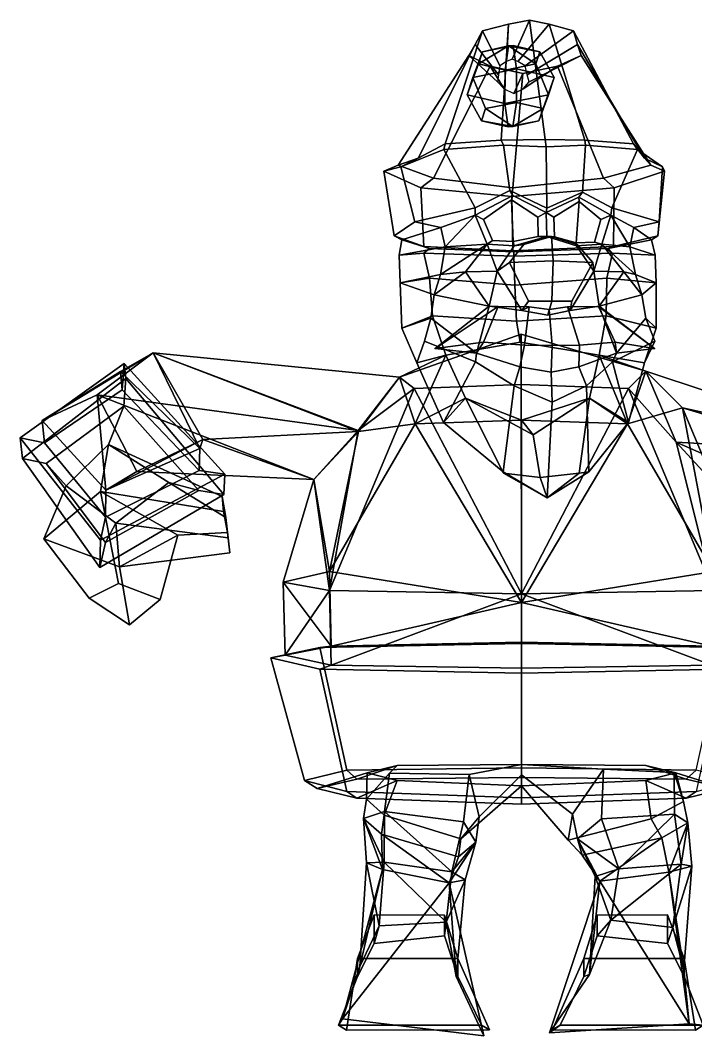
# Model space of a CAD drawing. Extents: x -237 to 241, y -156 to 321.
# Drawn here: x -237.1 to 80.2, y -155.6 to 321.4 of the extents above; entities that cross this region are included whole.
import ezdxf

# ---------------------------------------------------------------- set-up
doc = ezdxf.new("R2010")
doc.units = 0

msp = doc.modelspace()

# ---------------------------------------------------------------- linework, layer by layer
for p in [(-42.093155, 167.244293, 105.854919), (60.925323, 167.244293, 91.552505)]:
    msp.add_point(p)
for points in [[(9.547787, 265.331085, 102.588203), (2.123913, 321.357086, 49.318565), (-7.638165, 319.542236, 49.007118), (-11.073849, 264.99231, 97.952599)], [(-6.048629, 303.107513, -9.170306), (-8.652462, 301.93866, -8.324385), (-7.638165, 319.542236, 49.007118), (2.123913, 321.357086, 49.318565)], [(-6.048629, 303.107513, -9.170306), (2.123913, 321.357086, 49.318565), (11.431941, 319.542236, 46.35955), (-3.312833, 301.93866, -9.065702)], [(9.547787, 265.331085, 102.588203), (28.126686, 264.99231, 92.510246), (11.431941, 319.542236, 46.35955), (2.123913, 321.357086, 49.318565)], [(-50.195, 256.610504, 62.693398), (-37.466904, 263.335846, 88.629883), (-19.844191, 316.432434, 47.845737), (-23.298599, 310.027283, 42.442947)], [(-37.466904, 263.335846, 88.629883), (-11.073849, 264.99231, 97.952599), (-7.638165, 319.542236, 49.007118), (-19.844191, 316.432434, 47.845737)], [(-11.848166, 299.935852, -7.050652), (-12.358186, 295.81073, -5.270166), (-23.298599, 310.027283, 42.442947), (-19.844191, 316.432434, 47.845737)], [(-8.652462, 301.93866, -8.324385), (-11.848166, 299.935852, -7.050652), (-19.844191, 316.432434, 47.845737), (-7.638165, 319.542236, 49.007118)], [(-3.312833, 301.93866, -9.065702), (11.431941, 319.542236, 46.35955), (22.859949, 316.432434, 41.916977), (0.108993, 299.935852, -8.710702)], [(0.108993, 299.935852, -8.710702), (22.859949, 316.432434, 41.916977), (24.711897, 310.027283, 35.777489), (1.084753, 295.81073, -7.136492)], [(50.981892, 263.335846, 76.350227), (22.859949, 316.432434, 41.916977), (11.431941, 319.542236, 46.35955), (28.126686, 264.99231, 92.510246)], [(56.163082, 256.610504, 47.927334), (24.711897, 310.027283, 35.777489), (22.859949, 316.432434, 41.916977), (50.981892, 263.335846, 76.350227)], [(-59.56337, 253.272766, 40.808956), (-50.195, 256.610504, 62.693398), (-23.298599, 310.027283, 42.442947), (-26.373962, 304.860626, 38.124939)], [(-24.402178, 294.438873, -1.485827), (-19.977736, 306.62326, -10.609232), (-21.872597, 300.879761, -24.257704), (-27.081926, 286.316315, -20.787756)], [(-12.358186, 295.81073, -5.270166), (-12.850478, 292.483246, -3.82272), (-26.373962, 304.860626, 38.124939), (-23.298599, 310.027283, 42.442947)], [(-3.999253, 298.500122, 5.518499), (-5.550702, 309.495026, -5.656411), (-19.977736, 306.62326, -10.609232), (-24.402178, 294.438873, -1.485827)], [(-19.977736, 306.62326, -10.609232), (-7.763088, 309.291168, -21.591982), (-21.872597, 300.879761, -24.257704)], [(-7.763088, 309.291168, -21.591982), (-9.340433, 298.007996, -32.953411), (-21.872597, 300.879761, -24.257704)], [(-5.550702, 309.495026, -5.656411), (-7.763088, 309.291168, -21.591982), (-19.977736, 306.62326, -10.609232)], [(-7.763088, 309.291168, -21.591982), (5.08664, 300.879761, -28.00054), (-9.340433, 298.007996, -32.953411)], [(-5.550702, 309.495026, -5.656411), (6.981502, 306.62326, -14.352068), (-7.763088, 309.291168, -21.591982)], [(6.981502, 306.62326, -14.352068), (5.08664, 300.879761, -28.00054), (-7.763088, 309.291168, -21.591982)], [(-3.999253, 298.500122, 5.518499), (13.723933, 294.438873, -6.778994), (6.981502, 306.62326, -14.352068), (-5.550702, 309.495026, -5.656411)], [(1.084753, 295.81073, -7.136492), (24.711897, 310.027283, 35.777489), (26.494658, 304.860596, 30.785009), (1.952735, 292.483246, -5.877896)], [(13.723933, 294.438873, -6.778994), (11.044184, 286.316284, -26.080923), (5.08664, 300.879761, -28.00054), (6.981502, 306.62326, -14.352068)], [(59.215458, 253.272766, 24.318476), (26.494658, 304.860596, 30.785009), (24.711897, 310.027283, 35.777489), (56.163082, 256.610504, 47.927334)], [(-43.012608, 247.172607, 17.579494), (-59.56337, 253.272766, 40.808956), (-26.373962, 304.860626, 38.124939), (-16.3899, 299.810059, 32.100502)], [(-21.872597, 300.879761, -24.257704), (-9.340433, 298.007996, -32.953411), (-9.35874, 282.255035, -33.085278), (-27.081926, 286.316315, -20.787756)], [(-12.850478, 292.483246, -3.82272), (-9.694419, 289.23056, -2.912761), (-16.3899, 299.810059, 32.100502), (-26.373962, 304.860626, 38.124939)], [(5.08664, 300.879761, -28.00054), (11.044184, 286.316284, -26.080923), (-9.35874, 282.255035, -33.085278), (-9.340433, 298.007996, -32.953411)], [(1.952735, 292.483246, -5.877896), (26.494658, 304.860596, 30.785009), (15.247031, 299.810059, 27.708241), (-0.836078, 289.23056, -4.142592)], [(36.962566, 247.172607, 6.476262), (15.247031, 299.810059, 27.708241), (26.494658, 304.860596, 30.785009), (59.215458, 253.272766, 24.318476)], [(-5.632814, 242.588043, -6.755736), (-43.012608, 247.172607, 17.579494), (-16.3899, 299.810059, 32.100502), (-0.997059, 296.407562, 26.838659)], [(-3.999253, 298.500122, 5.518499), (-24.402178, 294.438873, -1.485827), (-18.44459, 279.875427, 0.433843), (-4.017556, 282.747162, 5.386663)], [(-9.694419, 289.23056, -2.912761), (-5.141546, 287.039246, -2.636659), (-0.997059, 296.407562, 26.838659), (-16.3899, 299.810059, 32.100502)], [(-5.632814, 242.588043, -6.755736), (-0.997059, 296.407562, 26.838659), (15.247031, 299.810059, 27.708241), (36.962566, 247.172607, 6.476262)], [(-0.836078, 289.23056, -4.142592), (15.247031, 299.810059, 27.708241), (-0.997059, 296.407562, 26.838659), (-5.141546, 287.039246, -2.636659)], [(-3.999253, 298.500122, 5.518499), (-4.017556, 282.747162, 5.386663), (8.514646, 279.875427, -3.308993), (13.723933, 294.438873, -6.778994)], [(-24.402178, 294.438873, -1.485827), (-27.081926, 286.316315, -20.787756), (-20.339453, 274.131927, -13.21463), (-18.44459, 279.875427, 0.433843)], [(13.723933, 294.438873, -6.778994), (8.514646, 279.875427, -3.308993), (6.619784, 274.131927, -16.957466), (11.044184, 286.316284, -26.080923)], [(-20.339453, 274.131927, -13.21463), (-27.081926, 286.316315, -20.787756), (-9.35874, 282.255035, -33.085278), (-7.807287, 271.260162, -21.910337)], [(6.619784, 274.131927, -16.957466), (-7.807287, 271.260162, -21.910337), (-9.35874, 282.255035, -33.085278), (11.044184, 286.316284, -26.080923)], [(-4.017556, 282.747162, 5.386663), (-18.44459, 279.875427, 0.433843), (-5.594902, 271.46402, -5.974708)], [(-4.017556, 282.747162, 5.386663), (-5.594902, 271.46402, -5.974708), (8.514646, 279.875427, -3.308993)], [(-18.44459, 279.875427, 0.433843), (-20.339453, 274.131927, -13.21463), (-5.594902, 271.46402, -5.974708)], [(8.514646, 279.875427, -3.308993), (-5.594902, 271.46402, -5.974708), (6.619784, 274.131927, -16.957466)], [(-5.594902, 271.46402, -5.974708), (-20.339453, 274.131927, -13.21463), (-7.807287, 271.260162, -21.910337)], [(-5.594902, 271.46402, -5.974708), (-7.807287, 271.260162, -21.910337), (6.619784, 274.131927, -16.957466)], [(-38.062912, 260.661377, 93.371239), (-37.466904, 263.335846, 88.629883), (-50.195, 256.610504, 62.693398), (-58.220383, 252.555603, 65.235214)], [(-10.014009, 262.739807, 102.760139), (-11.073849, 264.99231, 97.952599), (-37.466904, 263.335846, 88.629883), (-38.062912, 260.661377, 93.371239)], [(-7.097941, 241.467163, 106.625465), (-10.014009, 262.739807, 102.760139), (-38.062912, 260.661377, 93.371239), (-23.423983, 233.210114, 97.679466)], [(10.042362, 261.997864, 106.150566), (9.547787, 265.331085, 102.588203), (-11.073849, 264.99231, 97.952599), (-10.014009, 262.739807, 102.760139)], [(10.364944, 233.142517, 108.474083), (10.042362, 261.997864, 106.150566), (-10.014009, 262.739807, 102.760139), (-7.097941, 241.467163, 106.625465)], [(10.042362, 261.997864, 106.150566), (28.416582, 262.739807, 97.42469), (28.126686, 264.99231, 92.510246), (9.547787, 265.331085, 102.588203)], [(10.364944, 233.142517, 108.474083), (27.073458, 240.662842, 101.953201), (28.416582, 262.739807, 97.42469), (10.042362, 261.997864, 106.150566)], [(27.073458, 240.662842, 101.953201), (40.799084, 233.210114, 88.763161), (52.846981, 260.661377, 80.749901), (28.416582, 262.739807, 97.42469)], [(28.416582, 262.739807, 97.42469), (52.846981, 260.661377, 80.749901), (50.981892, 263.335846, 76.350227), (28.126686, 264.99231, 92.510246)], [(52.846981, 260.661377, 80.749901), (64.57737, 252.555603, 48.186775), (56.163082, 256.610504, 47.927334), (50.981892, 263.335846, 76.350227)], [(-23.423983, 233.210114, 97.679466), (-38.062912, 260.661377, 93.371239), (-58.220383, 252.555603, 65.235214), (-51.685947, 226.619385, 82.871849)], [(40.799084, 233.210114, 88.763161), (63.094582, 226.619354, 66.93647), (64.57737, 252.555603, 48.186775), (52.846981, 260.661377, 80.749901)], [(-58.220383, 252.555603, 65.235214), (-50.195, 256.610504, 62.693398), (-59.56337, 253.272766, 40.808956), (-66.250908, 250.518433, 40.302975)], [(-66.250908, 250.518433, 40.302975), (-59.56337, 253.272766, 40.808956), (-43.012608, 247.172607, 17.579494), (-48.960381, 242.717957, 14.943045)], [(65.512238, 250.518433, 22.009838), (41.967182, 242.717957, 2.319254), (36.962566, 247.172607, 6.476262), (59.215458, 253.272766, 24.318476)], [(64.57737, 252.555603, 48.186775), (65.512238, 250.518433, 22.009838), (59.215458, 253.272766, 24.318476), (56.163082, 256.610504, 47.927334)], [(-51.685947, 226.619385, 82.871849), (-58.220383, 252.555603, 65.235214), (-66.250908, 250.518433, 40.302975), (-61.344555, 220.142181, 46.559822)], [(-61.344555, 220.142181, 46.559822), (-66.250908, 250.518433, 40.302975), (-48.960381, 242.717957, 14.943045), (-47.550365, 215.108765, 18.588415)], [(62.495907, 220.142181, 29.366617), (41.603558, 215.108765, 6.210865), (41.967182, 242.717957, 2.319254), (65.512238, 250.518433, 22.009838)], [(63.094582, 226.619354, 66.93647), (62.495907, 220.142181, 29.366617), (65.512238, 250.518433, 22.009838), (64.57737, 252.555603, 48.186775)], [(-48.960381, 242.717957, 14.943045), (-43.012608, 247.172607, 17.579494), (-5.632814, 242.588043, -6.755736), (-6.212503, 238.585083, -10.931159)], [(41.967182, 242.717957, 2.319254), (-6.212503, 238.585083, -10.931159), (-5.632814, 242.588043, -6.755736), (36.962566, 247.172607, 6.476262)], [(-47.550365, 215.108765, 18.588415), (-48.960381, 242.717957, 14.943045), (-6.212503, 238.585083, -10.931159), (-5.677752, 213.080811, -7.079419)], [(-7.097941, 241.467163, 106.625465), (-23.423983, 233.210114, 97.679466), (-23.344128, 229.765137, 96.126083), (-5.722534, 239.12915, 105.124893)], [(-6.315513, 237.009918, 102.736076), (-5.722534, 239.12915, 105.124893), (-23.344128, 229.765137, 96.126083), (-19.382303, 227.808411, 95.423965)], [(10.364944, 233.142517, 108.474083), (-7.097941, 241.467163, 106.625465), (-5.722534, 239.12915, 105.124893), (9.980537, 231.006104, 105.705254)], [(-6.315513, 237.009918, 102.736076), (6.041186, 228.813965, 103.400986), (9.980537, 231.006104, 105.705254), (-5.722534, 239.12915, 105.124893)], [(41.603558, 215.108765, 6.210865), (-5.677752, 213.080811, -7.079419), (-6.212503, 238.585083, -10.931159), (41.967182, 242.717957, 2.319254)], [(10.364944, 233.142517, 108.474083), (9.980537, 231.006104, 105.705254), (25.341286, 238.32486, 100.884071), (27.073458, 240.662842, 101.953201)], [(27.073458, 240.662842, 101.953201), (25.341286, 238.32486, 100.884071), (40.299076, 229.765137, 87.290276), (40.799084, 233.210114, 88.763161)], [(-5.438971, 217.431396, 102.509613), (-6.315513, 237.009918, 102.736076), (-19.382303, 227.808411, 95.423965), (-15.150964, 217.913361, 98.653732)], [(6.041186, 228.813965, 103.400986), (-6.315513, 237.009918, 102.736076), (-5.438971, 217.431396, 102.509613), (6.267363, 219.806641, 105.030106)], [(25.477852, 236.299744, 98.181778), (25.341286, 238.32486, 100.884071), (9.980537, 231.006104, 105.705254), (13.615264, 228.948669, 102.520164)], [(13.615264, 228.948669, 102.520164), (13.873264, 219.572968, 104.37851), (24.099289, 216.765869, 97.829445), (25.477852, 236.299744, 98.181778)], [(24.099289, 216.765869, 97.829445), (32.697544, 217.203735, 90.224762), (35.71563, 227.706665, 85.246231), (25.477852, 236.299744, 98.181778)], [(25.477852, 236.299744, 98.181778), (35.71563, 227.706665, 85.246231), (40.299076, 229.765137, 87.290276), (25.341286, 238.32486, 100.884071)], [(-39.533962, 224.018768, 81.933769), (-23.344128, 229.765137, 96.126083), (-23.423983, 233.210114, 97.679466), (-51.685947, 226.619385, 82.871849)], [(-37.41375, 214.972626, 82.859627), (-23.344128, 229.765137, 96.126083), (-39.533962, 224.018768, 81.933769)], [(-17.801998, 216.168121, 100.192642), (-23.344128, 229.765137, 96.126083), (-37.41375, 214.972626, 82.859627)], [(-15.150964, 217.913361, 98.653732), (-19.382303, 227.808411, 95.423965), (-23.344128, 229.765137, 96.126083), (-17.801998, 216.168121, 100.192642)], [(6.267363, 219.806641, 105.030106), (10.260294, 219.842712, 107.720306), (9.980537, 231.006104, 105.705254), (6.041186, 228.813965, 103.400986)], [(13.873264, 219.572968, 104.37851), (13.615264, 228.948669, 102.520164), (9.980537, 231.006104, 105.705254), (10.260294, 219.842712, 107.720306)], [(32.697544, 217.203735, 90.224762), (36.074352, 216.168121, 92.712799), (40.299076, 229.765137, 87.290276), (35.71563, 227.706665, 85.246231)], [(36.074352, 216.168121, 92.712799), (49.358822, 214.972626, 70.812683), (40.299076, 229.765137, 87.290276)], [(51.146633, 224.018768, 69.344269), (63.094582, 226.619354, 66.93647), (40.799084, 233.210114, 88.763161), (40.299076, 229.765137, 87.290276)], [(49.358822, 214.972626, 70.812683), (51.146633, 224.018768, 69.344269), (40.299076, 229.765137, 87.290276)], [(-51.685947, 226.619385, 82.871849), (-61.344555, 220.142181, 46.559822), (-57.875813, 218.24585, 47.506977), (-39.533962, 224.018768, 81.933769)], [(63.094582, 226.619354, 66.93647), (51.146633, 224.018768, 69.344269), (59.416378, 218.24585, 31.222895), (62.495907, 220.142181, 29.366617)], [(-61.344555, 220.142181, 46.559822), (-47.550365, 215.108765, 18.588415), (-44.834312, 214.0914, 19.345585), (-57.875813, 218.24585, 47.506977)], [(-39.533962, 224.018768, 81.933769), (-57.875813, 218.24585, 47.506977), (-59.111572, 210.968628, 49.545963), (-37.41375, 214.972626, 82.859627)], [(13.213405, 208.323853, 127.112244), (12.504408, 219.730652, 122.005432), (-0.438597, 215.999725, 120.571625), (-7.179854, 207.57428, 123.473969)], [(-5.438971, 217.431396, 102.509613), (-5.079092, 215.446472, 104.862579), (10.260294, 219.842712, 107.720306), (6.267363, 219.806641, 105.030106)], [(12.504408, 219.730652, 122.005432), (10.260294, 219.842712, 107.720306), (-5.079092, 215.446472, 104.862579), (-0.438597, 215.999725, 120.571625)], [(12.504408, 219.730652, 122.005432), (24.567307, 215.999695, 117.099968), (24.241045, 215.446472, 100.791969), (10.260294, 219.842712, 107.720306)], [(24.099289, 216.765869, 97.829445), (13.873264, 219.572968, 104.37851), (10.260294, 219.842712, 107.720306), (24.241045, 215.446472, 100.791969)], [(13.213405, 208.323853, 127.112244), (31.844254, 207.57428, 118.056122), (24.567307, 215.999695, 117.099968), (12.504408, 219.730652, 122.005432)], [(62.495907, 220.142181, 29.366617), (59.416378, 218.24585, 31.222895), (39.196491, 214.0914, 7.679296), (41.603558, 215.108765, 6.210865)], [(51.146633, 224.018768, 69.344269), (49.358822, 214.972626, 70.812683), (61.160847, 210.968628, 32.848125), (59.416378, 218.24585, 31.222895)], [(-59.111572, 210.968628, 49.545963), (-57.875813, 218.24585, 47.506977), (-44.834312, 214.0914, 19.345585), (-47.406322, 212.007233, 17.63513)], [(-37.41375, 214.972626, 82.859627), (-59.111572, 210.968628, 49.545963), (-58.674713, 198.018158, 52.850994), (-39.694214, 201.911163, 84.190178)], [(-47.550365, 215.108765, 18.588415), (-5.677752, 213.080811, -7.079419), (-5.171891, 212.650024, -3.435757), (-44.834312, 214.0914, 19.345585)], [(-39.694214, 201.911163, 84.190178), (-17.801998, 216.168121, 100.192642), (-37.41375, 214.972626, 82.859627)], [(-27.931757, 203.144897, 105.9823), (-17.801998, 216.168121, 100.192642), (-39.694214, 201.911163, 84.190178)], [(-27.931757, 203.144897, 105.9823), (-13.025208, 203.565186, 106.950722), (-17.801998, 216.168121, 100.192642)], [(-5.438971, 217.431396, 102.509613), (-15.150964, 217.913361, 98.653732), (-17.801998, 216.168121, 100.192642), (-5.079092, 215.446472, 104.862579)], [(-13.025208, 203.565186, 106.950722), (-5.079092, 215.446472, 104.862579), (-17.801998, 216.168121, 100.192642)], [(-7.179854, 207.57428, 123.473969), (-0.438597, 215.999725, 120.571625), (-5.079092, 215.446472, 104.862579), (-13.025208, 203.565186, 106.950722)], [(41.603558, 215.108765, 6.210865), (39.196491, 214.0914, 7.679296), (-5.171891, 212.650024, -3.435757), (-5.677752, 213.080811, -7.079419)], [(24.099289, 216.765869, 97.829445), (24.241045, 215.446472, 100.791969), (36.074352, 216.168121, 92.712799), (32.697544, 217.203735, 90.224762)], [(32.455479, 203.565186, 100.636482), (36.074352, 216.168121, 92.712799), (24.241045, 215.446472, 100.791969)], [(31.844254, 207.57428, 118.056122), (32.455479, 203.565186, 100.636482), (24.241045, 215.446472, 100.791969), (24.567307, 215.999695, 117.099968)], [(46.534439, 203.144897, 95.643898), (36.074352, 216.168121, 92.712799), (32.455479, 203.565186, 100.636482)], [(46.534439, 203.144897, 95.643898), (51.915508, 201.911163, 71.47168), (36.074352, 216.168121, 92.712799)], [(51.915508, 201.911163, 71.47168), (49.358822, 214.972626, 70.812683), (36.074352, 216.168121, 92.712799)], [(61.160847, 210.968628, 32.848125), (41.205261, 212.007202, 5.332875), (39.196491, 214.0914, 7.679296), (59.416378, 218.24585, 31.222895)], [(49.358822, 214.972626, 70.812683), (51.915508, 201.911163, 71.47168), (61.640858, 198.018158, 36.147163), (61.160847, 210.968628, 32.848125)], [(-58.674713, 198.018158, 52.850994), (-59.111572, 210.968628, 49.545963), (-47.406322, 212.007233, 17.63513), (-44.749043, 200.224915, 16.81526)], [(-47.406322, 212.007233, 17.63513), (-44.834312, 214.0914, 19.345585), (-5.171891, 212.650024, -3.435757), (-5.164949, 210.604004, -3.38576)], [(-44.749043, 200.224915, 16.81526), (-47.406322, 212.007233, 17.63513), (-5.164949, 210.604004, -3.38576), (-4.796818, 196.910492, -0.734154)], [(41.205261, 212.007202, 5.332875), (-5.164949, 210.604004, -3.38576), (-5.171891, 212.650024, -3.435757), (39.196491, 214.0914, 7.679296)], [(38.42514, 200.224915, 5.267899), (-4.796818, 196.910492, -0.734154), (-5.164949, 210.604004, -3.38576), (41.205261, 212.007202, 5.332875)], [(61.640858, 198.018158, 36.147163), (38.42514, 200.224915, 5.267899), (41.205261, 212.007202, 5.332875), (61.160847, 210.968628, 32.848125)], [(1.70773, 189.469055, 118.956795), (-7.179854, 207.57428, 123.473969), (-13.025208, 203.565186, 106.950722), (-1.451109, 185.028564, 106.748184)], [(12.607717, 189.410767, 122.749557), (13.213405, 208.323853, 127.112244), (-7.179854, 207.57428, 123.473969), (1.70773, 189.469055, 118.956795)], [(12.607717, 189.410767, 122.749557), (22.06225, 189.469055, 116.130905), (31.844254, 207.57428, 118.056122), (13.213405, 208.323853, 127.112244)], [(22.06225, 189.469055, 116.130905), (21.263943, 185.028564, 103.594574), (32.455479, 203.565186, 100.636482), (31.844254, 207.57428, 118.056122)], [(-39.694214, 201.911163, 84.190178), (-58.674713, 198.018158, 52.850994), (-42.691963, 192.375793, 84.894127)], [(-42.691963, 192.375793, 84.894127), (-27.931757, 203.144897, 105.9823), (-39.694214, 201.911163, 84.190178)], [(-16.779657, 187.118286, 102.706512), (-27.931757, 203.144897, 105.9823), (-42.691963, 192.375793, 84.894127)], [(-16.779657, 187.118286, 102.706512), (-13.025208, 203.565186, 106.950722), (-27.931757, 203.144897, 105.9823)], [(-1.451109, 185.028564, 106.748184), (-13.025208, 203.565186, 106.950722), (-16.779657, 187.118286, 102.706512)], [(21.263943, 185.028564, 103.594574), (34.911739, 187.118286, 95.530014), (32.455479, 203.565186, 100.636482)], [(34.911739, 187.118286, 95.530014), (46.534439, 203.144897, 95.643898), (32.455479, 203.565186, 100.636482)], [(34.911739, 187.118286, 95.530014), (54.99165, 192.375793, 71.332375), (46.534439, 203.144897, 95.643898)], [(54.99165, 192.375793, 71.332375), (51.915508, 201.911163, 71.47168), (46.534439, 203.144897, 95.643898)], [(51.915508, 201.911163, 71.47168), (54.99165, 192.375793, 71.332375), (61.640858, 198.018158, 36.147163)], [(-57.794518, 176.667969, 56.017773), (-58.674713, 198.018158, 52.850994), (-44.749043, 200.224915, 16.81526), (-43.34705, 182.563904, 21.149052)], [(-44.125458, 181.504211, 86.24575), (-42.691963, 192.375793, 84.894127), (-58.674713, 198.018158, 52.850994), (-57.794518, 176.667969, 56.017773)], [(-43.34705, 182.563904, 21.149052), (-44.749043, 200.224915, 16.81526), (-4.796818, 196.910492, -0.734154), (-3.979367, 180.008728, 5.153844)], [(38.256763, 182.563904, 9.81971), (-3.979367, 180.008728, 5.153844), (-4.796818, 196.910492, -0.734154), (38.42514, 200.224915, 5.267899)], [(61.656635, 176.667969, 39.433952), (38.256763, 182.563904, 9.81971), (38.42514, 200.224915, 5.267899), (61.640858, 198.018158, 36.147163)], [(56.739132, 181.504211, 72.242363), (61.656635, 176.667969, 39.433952), (61.640858, 198.018158, 36.147163), (54.99165, 192.375793, 71.332375)], [(-44.125458, 181.504211, 86.24575), (-22.679146, 164.9375, 111.90239), (-16.779657, 187.118286, 102.706512), (-42.691963, 192.375793, 84.894127)], [(56.739132, 181.504211, 72.242363), (54.99165, 192.375793, 71.332375), (34.911739, 187.118286, 95.530014), (43.093212, 164.9375, 102.770988)], [(-12.500986, 186.937531, 116.318398), (-16.779657, 187.118286, 102.706512), (-42.093155, 167.244293, 105.854919)], [(-42.093155, 167.244293, 105.854919), (-16.779657, 187.118286, 102.706512), (-22.679146, 164.9375, 111.90239)], [(-19.372522, 170.16626, 121.197495), (-12.500986, 186.937531, 116.318398), (-42.093155, 167.244293, 105.854919)], [(2.075977, 186.686615, 114.435745), (-12.500986, 186.937531, 116.318398), (-19.372522, 170.16626, 121.197495), (-0.118095, 168.747681, 127.436012)], [(-12.500986, 186.937531, 116.318398), (2.075977, 186.686615, 114.435745), (-1.451109, 185.028564, 106.748184), (-16.779657, 187.118286, 102.706512)], [(12.607717, 189.410767, 122.749557), (1.70773, 189.469055, 118.956795), (-1.451109, 185.028564, 106.748184), (10.751057, 182.773987, 111.255211)], [(11.413863, 185.520416, 116.029327), (10.751057, 182.773987, 111.255211), (-1.451109, 185.028564, 106.748184), (2.075977, 186.686615, 114.435745)], [(-0.118095, 168.747681, 127.436012), (12.845595, 168.605286, 126.341911), (11.413863, 185.520416, 116.029327), (2.075977, 186.686615, 114.435745)], [(12.607717, 189.410767, 122.749557), (10.751057, 182.773987, 111.255211), (21.263943, 185.028564, 103.594574), (22.06225, 189.469055, 116.130905)], [(11.413863, 185.520416, 116.029327), (19.964472, 186.686615, 111.952225), (21.263943, 185.028564, 103.594574), (10.751057, 182.773987, 111.255211)], [(25.617043, 168.747681, 123.863113), (19.964472, 186.686615, 111.952225), (11.413863, 185.520416, 116.029327), (12.845595, 168.605286, 126.341911)], [(34.502991, 186.937531, 109.792671), (34.911739, 187.118286, 95.530014), (21.263943, 185.028564, 103.594574), (19.964472, 186.686615, 111.952225)], [(19.964472, 186.686615, 111.952225), (25.617043, 168.747681, 123.863113), (42.443787, 170.16626, 112.615326), (34.502991, 186.937531, 109.792671)], [(34.502991, 186.937531, 109.792671), (60.925323, 167.244293, 91.552505), (34.911739, 187.118286, 95.530014)], [(42.443787, 170.16626, 112.615326), (60.925323, 167.244293, 91.552505), (34.502991, 186.937531, 109.792671)], [(60.925323, 167.244293, 91.552505), (43.093212, 164.9375, 102.770988), (34.911739, 187.118286, 95.530014)], [(-50.761837, 160.483307, 60.652405), (-57.794518, 176.667969, 56.017773), (-43.34705, 182.563904, 21.149052), (-37.185013, 163.975006, 38.106487)], [(-50.761837, 160.483307, 60.652405), (-47.242554, 170.569489, 90.868828), (-44.125458, 181.504211, 86.24575), (-57.794518, 176.667969, 56.017773)], [(-44.125458, 181.504211, 86.24575), (-47.242554, 170.569489, 90.868828), (-23.197748, 160.933838, 103.198982), (-22.679146, 164.9375, 111.90239)], [(-37.185013, 163.975006, 38.106487), (-43.34705, 182.563904, 21.149052), (-3.979367, 180.008728, 5.153844), (-2.213764, 170.209534, 11.745687)], [(34.926086, 163.975006, 34.275589), (-2.213764, 170.209534, 11.745687), (-3.979367, 180.008728, 5.153844), (38.256763, 182.563904, 9.81971)], [(56.152473, 160.483307, 45.809116), (34.926086, 163.975006, 34.275589), (38.256763, 182.563904, 9.81971), (61.656635, 176.667969, 39.433952)], [(56.739132, 181.504211, 72.242363), (43.093212, 164.9375, 102.770988), (41.221249, 160.933838, 94.255463), (60.997746, 170.569458, 75.841454)], [(56.152473, 160.483307, 45.809116), (61.656635, 176.667969, 39.433952), (56.739132, 181.504211, 72.242363), (60.997746, 170.569458, 75.841454)], [(-1.726738, 173.849609, 8.94613), (-1.739571, 150.237671, -44.387188), (-52.007954, 148.344116, -33.851528), (-58.900787, 153.725952, 6.518807)], [(-1.726738, 173.849609, 8.94613), (-58.900787, 153.725952, 6.518807), (-37.185013, 163.975006, 38.106487), (-2.213764, 170.209534, 11.745687)], [(-2.213764, 170.209534, 11.745687), (34.926086, 163.975006, 34.275589), (56.829575, 156.60907, 5.005802), (-1.726738, 173.849609, 8.94613)], [(-1.726738, 173.849609, 8.94613), (56.829575, 156.60907, 5.005802), (48.627983, 148.344116, -33.851532), (-1.739571, 150.237671, -44.387188)], [(-23.197748, 160.933838, 103.198982), (-47.242554, 170.569489, 90.868828), (-50.761837, 160.483307, 60.652405), (-38.229164, 132.36145, 77.636375)], [(-22.679146, 164.9375, 111.90239), (-19.372522, 170.16626, 121.197495), (-42.093155, 167.244293, 105.854919)], [(-0.118095, 168.747681, 127.436012), (-19.372522, 170.16626, 121.197495), (-22.679146, 164.9375, 111.90239), (-2.354326, 158.611511, 118.612511)], [(12.845595, 168.605286, 126.341911), (-0.118095, 168.747681, 127.436012), (-2.354326, 158.611511, 118.612511), (12.290787, 156.138672, 122.345695)], [(12.845595, 168.605286, 126.341911), (12.290787, 156.138672, 122.345695), (25.365034, 158.611511, 114.764137), (25.617043, 168.747681, 123.863113)], [(25.617043, 168.747681, 123.863113), (25.365034, 158.611511, 114.764137), (43.093212, 164.9375, 102.770988), (42.443787, 170.16626, 112.615326)], [(41.221249, 160.933838, 94.255463), (48.720501, 132.36145, 65.56485), (56.152473, 160.483307, 45.809116), (60.997746, 170.569458, 75.841454)], [(43.093212, 164.9375, 102.770988), (60.925323, 167.244293, 91.552505), (42.443787, 170.16626, 112.615326)], [(-226.791733, 133.331299, 57.041714), (-189.961075, 156.376038, 63.382317), (-174.603256, 165.137268, 13.360086)], [(-226.791733, 133.331299, 57.041714), (-174.603256, 165.137268, 13.360086), (-200.888962, 145.491058, -15.391547)], [(-78.389702, 128.589447, -30.002556), (-200.888962, 145.491058, -15.391547), (-174.603256, 165.137268, 13.360086)], [(-152.748383, 120.15567, 52.130554), (-174.603256, 165.137268, 13.360086), (-189.961075, 156.376038, 63.382317)], [(-78.154907, 128.269714, 51.454624), (-58.900787, 153.725952, 6.518807), (-174.603256, 165.137268, 13.360086)], [(-78.154907, 128.269714, 51.454624), (-174.603256, 165.137268, 13.360086), (-151.37854, 124.407013, 38.11631)], [(-78.389702, 128.589447, -30.002556), (-174.603256, 165.137268, 13.360086), (-58.900787, 153.725952, 6.518807)], [(-152.748383, 120.15567, 52.130554), (-151.37854, 124.407013, 38.11631), (-174.603256, 165.137268, 13.360086)], [(-58.900787, 153.725952, 6.518807), (-51.488594, 131.74585, 67.070877), (-37.185013, 163.975006, 38.106487)], [(-51.488594, 131.74585, 67.070877), (-27.938805, 143.891296, 69.914276), (-37.185013, 163.975006, 38.106487)], [(-38.229164, 132.36145, 77.636375), (-50.761837, 160.483307, 60.652405), (-37.185013, 163.975006, 38.106487), (-27.938805, 143.891296, 69.914276)], [(-5.114922, 149.676208, 121.869812), (-2.354326, 158.611511, 118.612511), (-22.679146, 164.9375, 111.90239), (-23.197748, 160.933838, 103.198982)], [(28.90856, 149.676208, 117.14621), (41.221249, 160.933838, 94.255463), (43.093212, 164.9375, 102.770988), (25.365034, 158.611511, 114.764137)], [(48.720501, 132.36145, 65.56485), (30.4063, 143.891296, 65.550255), (34.926086, 163.975006, 34.275589), (56.152473, 160.483307, 45.809116)], [(48.142368, 131.74585, 67.070869), (34.926086, 163.975006, 34.275589), (30.4063, 143.891296, 65.550255)], [(56.829575, 156.60907, 5.005802), (34.926086, 163.975006, 34.275589), (48.142368, 131.74585, 67.070869)], [(-235.971115, 115.481201, 124.084656), (-187.412552, 153.069519, 133.755966), (-188.279114, 160.201355, 102.167221), (-237.065506, 125.176147, 92.433029)], [(-237.065506, 125.176147, 92.433029), (-188.279114, 160.201355, 102.167221), (-189.1315, 147.760651, 98.486923), (-225.772812, 122.83725, 91.586273)], [(-141.012283, 108.083984, 86.061996), (-153.005219, 109.888611, 86.759735), (-189.1315, 147.760651, 98.486923), (-188.279114, 160.201355, 102.167221)], [(-141.012283, 108.083984, 86.061996), (-188.279114, 160.201355, 102.167221), (-187.412552, 153.069519, 133.755966), (-141.462036, 98.663757, 117.81604)], [(-10.256348, 109.26062, 107.998878), (-5.114922, 149.676208, 121.869812), (-23.197748, 160.933838, 103.198982), (-38.229164, 132.36145, 77.636375)], [(12.870039, 141.9245, 126.517982), (12.290787, 156.138672, 122.345695), (-2.354326, 158.611511, 118.612511), (-5.114922, 149.676208, 121.869812)], [(12.870039, 141.9245, 126.517982), (28.90856, 149.676208, 117.14621), (25.365034, 158.611511, 114.764137), (12.290787, 156.138672, 122.345695)], [(30.076868, 109.26062, 102.399277), (48.720501, 132.36145, 65.56485), (41.221249, 160.933838, 94.255463), (28.90856, 149.676208, 117.14621)], [(-235.971115, 115.481201, 124.084656), (-224.838531, 113.214783, 123.261559), (-188.389069, 140.049805, 129.905548), (-187.412552, 153.069519, 133.755966)], [(-225.772812, 122.83725, 91.586273), (-189.1315, 147.760651, 98.486923), (-189.961075, 156.376038, 63.382317), (-226.791733, 133.331299, 57.041714)], [(-189.961075, 156.376038, 63.382317), (-189.1315, 147.760651, 98.486923), (-153.005219, 109.888611, 86.759735), (-152.748383, 120.15567, 52.130554)], [(-141.462036, 98.663757, 117.81604), (-187.412552, 153.069519, 133.755966), (-188.389069, 140.049805, 129.905548), (-153.240738, 100.474319, 118.512604)], [(-78.389702, 128.589447, -30.002556), (-58.900787, 153.725952, 6.518807), (-52.007954, 148.344116, -33.851528)], [(-78.154907, 128.269714, 51.454624), (-51.488594, 131.74585, 67.070877), (-58.900787, 153.725952, 6.518807)], [(73.99276, 139.354187, 53.621391), (56.829575, 156.60907, 5.005802), (48.142368, 131.74585, 67.070869)], [(71.03595, 123.11142, -25.446379), (48.627983, 148.344116, -33.851532), (56.829575, 156.60907, 5.005802)], [(73.99276, 139.354187, 53.621391), (175.346375, 117.162537, 1.411349), (56.829575, 156.60907, 5.005802)], [(71.03595, 123.11142, -25.446379), (56.829575, 156.60907, 5.005802), (175.346375, 117.162537, 1.411349)], [(-91.80262, 53.490387, -65.759834), (-52.007954, 148.344116, -33.851528), (-1.611225, 51.863922, -102.37056)], [(-91.80262, 53.490387, -65.759834), (-78.389702, 128.589447, -30.002556), (-52.007954, 148.344116, -33.851528)], [(-1.611225, 51.863922, -102.37056), (-52.007954, 148.344116, -33.851528), (-1.739571, 150.237671, -44.387188)], [(10.506098, 97.078033, 109.490814), (12.870039, 141.9245, 126.517982), (-5.114922, 149.676208, 121.869812), (-10.256348, 109.26062, 107.998878)], [(-1.611225, 51.863922, -102.37056), (-1.739571, 150.237671, -44.387188), (48.627983, 148.344116, -33.851532)], [(88.580177, 53.490372, -65.759842), (-1.611225, 51.863922, -102.37056), (48.627983, 148.344116, -33.851532)], [(10.506098, 97.078033, 109.490814), (30.076868, 109.26062, 102.399277), (28.90856, 149.676208, 117.14621), (12.870039, 141.9245, 126.517982)], [(88.580177, 53.490372, -65.759842), (48.627983, 148.344116, -33.851532), (71.03595, 123.11142, -25.446379)], [(-196.938858, 100.597717, 46.924198), (-226.791733, 133.331299, 57.041714), (-200.888962, 145.491058, -15.391547)], [(-99.140961, 105.61911, 6.306774), (-200.888962, 145.491058, -15.391547), (-78.389702, 128.589447, -30.002556)], [(-182.396576, 109.395996, 4.279462), (-200.888962, 145.491058, -15.391547), (-99.140961, 105.61911, 6.306774)], [(-196.938858, 100.597717, 46.924198), (-200.888962, 145.491058, -15.391547), (-182.396576, 109.395996, 4.279462)], [(-1.611234, 133.595093, 77.551231), (-27.938805, 143.891296, 69.914276), (-51.488594, 131.74585, 67.070877)], [(-10.256348, 109.26062, 107.998878), (-38.229164, 132.36145, 77.636375), (-27.938805, 143.891296, 69.914276), (-10.047658, 108.547791, 91.911568)], [(-10.047658, 108.547791, 91.911568), (-27.938805, 143.891296, 69.914276), (3.921955, 126.583557, 62.066071), (7.154325, 106.541229, 85.348427)], [(3.921955, 126.583557, 62.066071), (-27.938805, 143.891296, 69.914276), (-1.611234, 133.595093, 77.551231)], [(3.921955, 126.583557, 62.066071), (-1.611234, 133.595093, 77.551231), (30.4063, 143.891296, 65.550255)], [(-1.611234, 133.595093, 77.551231), (48.142368, 131.74585, 67.070869), (30.4063, 143.891296, 65.550255)], [(25.493628, 108.547791, 86.977249), (7.154325, 106.541229, 85.348427), (3.921955, 126.583557, 62.066071), (30.4063, 143.891296, 65.550255)], [(30.076868, 109.26062, 102.399277), (25.493628, 108.547791, 86.977249), (30.4063, 143.891296, 65.550255), (48.720501, 132.36145, 65.56485)], [(-215.512863, 102.627502, 112.903786), (-195.678528, 122.085632, 121.233749), (-188.389069, 140.049805, 129.905548), (-224.838531, 113.214783, 123.261559)], [(-167.277573, 104.208038, 112.381165), (-153.240738, 100.474319, 118.512604), (-188.389069, 140.049805, 129.905548), (-195.678528, 122.085632, 121.233749)], [(88.58017, 62.407562, 98.642761), (73.99276, 139.354187, 53.621391), (48.142368, 131.74585, 67.070869)], [(88.58017, 62.407562, 98.642761), (88.911659, 103.777725, 16.5287), (73.99276, 139.354187, 53.621391)], [(88.911659, 103.777725, 16.5287), (143.336594, 118.447174, 43.689129), (73.99276, 139.354187, 53.621391)], [(73.99276, 139.354187, 53.621391), (143.336594, 118.447174, 43.689129), (175.346375, 117.162537, 1.411349)], [(-1.611235, 47.86235, 130.536163), (-1.611234, 133.595093, 77.551231), (-51.488594, 131.74585, 67.070877)], [(-1.611235, 47.86235, 130.536163), (48.142368, 131.74585, 67.070869), (-1.611234, 133.595093, 77.551231)], [(-196.938858, 100.597717, 46.924198), (-196.974823, 87.954987, 80.84539), (-225.772812, 122.83725, 91.586273), (-226.791733, 133.331299, 57.041714)], [(-1.611235, 47.86235, 130.536163), (-51.488594, 131.74585, 67.070877), (-91.802628, 62.407562, 98.642776)], [(-91.802628, 62.407562, 98.642776), (-51.488594, 131.74585, 67.070877), (-78.154907, 128.269714, 51.454624)], [(-1.611235, 47.86235, 130.536163), (88.58017, 62.407562, 98.642761), (48.142368, 131.74585, 67.070869)], [(-199.449509, 77.119263, 77.663292), (-199.666229, 64.341461, 109.354546), (-235.971115, 115.481201, 124.084656), (-237.065506, 125.176147, 92.433029)], [(-199.449509, 77.119263, 77.663292), (-237.065506, 125.176147, 92.433029), (-225.772812, 122.83725, 91.586273), (-196.974823, 87.954987, 80.84539)], [(-196.938858, 100.597717, 46.924198), (-182.396576, 109.395996, 4.279462), (-151.37854, 124.407013, 38.11631)], [(-196.938858, 100.597717, 46.924198), (-151.37854, 124.407013, 38.11631), (-152.748383, 120.15567, 52.130554)], [(-182.396576, 109.395996, 4.279462), (-99.140961, 105.61911, 6.306774), (-151.37854, 124.407013, 38.11631)], [(-99.140961, 105.61911, 6.306774), (-78.154907, 128.269714, 51.454624), (-151.37854, 124.407013, 38.11631)], [(-91.80262, 53.490387, -65.759834), (-99.140961, 105.61911, 6.306774), (-78.389702, 128.589447, -30.002556)], [(-91.802628, 62.407562, 98.642776), (-78.154907, 128.269714, 51.454624), (-99.140961, 105.61911, 6.306774)], [(-226.081726, 77.723938, 141.455551), (-199.423218, 99.938156, 152.194092), (-195.678528, 122.085632, 121.233749), (-215.512863, 102.627502, 112.903786)], [(-141.550629, 90.590698, 160.791534), (-142.291885, 97.595825, 149.936066), (-195.678528, 122.085632, 121.233749), (-199.423218, 99.938156, 152.194092)], [(-152.748383, 120.15567, 52.130554), (-153.005219, 109.888611, 86.759735), (-196.974823, 87.954987, 80.84539), (-196.938858, 100.597717, 46.924198)], [(-140.567947, 87.778992, 144.474274), (-167.277573, 104.208038, 112.381165), (-195.678528, 122.085632, 121.233749), (-142.291885, 97.595825, 149.936066)], [(88.580177, 53.490372, -65.759842), (71.03595, 123.11142, -25.446379), (88.911659, 103.777725, 16.5287)], [(71.03595, 123.11142, -25.446379), (175.346375, 117.162537, 1.411349), (181.705353, 74.441376, -4.868382)], [(88.911659, 103.777725, 16.5287), (71.03595, 123.11142, -25.446379), (181.705353, 74.441376, -4.868382)], [(-199.666229, 64.341461, 109.354546), (-197.008713, 76.048004, 112.792587), (-224.838531, 113.214783, 123.261559), (-235.971115, 115.481201, 124.084656)], [(-192.200012, 85.170166, 104.517776), (-215.512863, 102.627502, 112.903786), (-224.838531, 113.214783, 123.261559), (-197.008713, 76.048004, 112.792587)], [(-199.449509, 77.119263, 77.663292), (-196.974823, 87.954987, 80.84539), (-153.005219, 109.888611, 86.759735), (-141.012283, 108.083984, 86.061996)], [(-199.449509, 77.119263, 77.663292), (-141.012283, 108.083984, 86.061996), (-141.462036, 98.663757, 117.81604), (-199.666229, 64.341461, 109.354546)], [(-91.802628, 62.407562, 98.642776), (-99.140961, 105.61911, 6.306774), (-113.543968, 57.451004, 7.260604)], [(-113.543968, 57.451004, 7.260604), (-99.140961, 105.61911, 6.306774), (-91.80262, 53.490387, -65.759834)], [(10.506098, 97.078033, 109.490814), (-10.256348, 109.26062, 107.998878), (-10.047658, 108.547791, 91.911568)], [(10.506098, 97.078033, 109.490814), (-10.047658, 108.547791, 91.911568), (7.154325, 106.541229, 85.348427)], [(10.506098, 97.078033, 109.490814), (7.154325, 106.541229, 85.348427), (25.493628, 108.547791, 86.977249)], [(10.506098, 97.078033, 109.490814), (25.493628, 108.547791, 86.977249), (30.076868, 109.26062, 102.399277)], [(-190.505829, 64.614807, 132.228729), (-226.081726, 77.723938, 141.455551), (-215.512863, 102.627502, 112.903786), (-192.200012, 85.170166, 104.517776)], [(-199.666229, 64.341461, 109.354546), (-141.462036, 98.663757, 117.81604), (-153.240738, 100.474319, 118.512604), (-197.008713, 76.048004, 112.792587)], [(-192.200012, 85.170166, 104.517776), (-197.008713, 76.048004, 112.792587), (-153.240738, 100.474319, 118.512604), (-167.277573, 104.208038, 112.381165)], [(-139.425034, 78.199051, 139.234848), (-192.200012, 85.170166, 104.517776), (-167.277573, 104.208038, 112.381165), (-140.567947, 87.778992, 144.474274)], [(-204.783249, 49.901123, 190.197998), (-190.904648, 56.862137, 205.51088), (-199.423218, 99.938156, 152.194092), (-226.081726, 77.723938, 141.455551)], [(-171.376358, 49.319412, 200.607315), (-163.057343, 79.485138, 155.642975), (-199.423218, 99.938156, 152.194092), (-190.904648, 56.862137, 205.51088)], [(-139.702347, 80.780731, 155.347412), (-141.550629, 90.590698, 160.791534), (-199.423218, 99.938156, 152.194092), (-163.057343, 79.485138, 155.642975)], [(-139.702347, 80.780731, 155.347412), (-140.567947, 87.778992, 144.474274), (-142.291885, 97.595825, 149.936066), (-141.550629, 90.590698, 160.791534)], [(-138.670181, 71.174042, 150.123764), (-139.425034, 78.199051, 139.234848), (-140.567947, 87.778992, 144.474274), (-139.702347, 80.780731, 155.347412)], [(-138.670181, 71.174042, 150.123764), (-190.505829, 64.614807, 132.228729), (-192.200012, 85.170166, 104.517776), (-139.425034, 78.199051, 139.234848)], [(-185.712402, 37.405426, 195.438263), (-204.783249, 49.901123, 190.197998), (-226.081726, 77.723938, 141.455551), (-190.505829, 64.614807, 132.228729)], [(-138.670181, 71.174042, 150.123764), (-139.702347, 80.780731, 155.347412), (-163.057343, 79.485138, 155.642975), (-190.505829, 64.614807, 132.228729)], [(-185.712402, 37.405426, 195.438263), (-190.505829, 64.614807, 132.228729), (-163.057343, 79.485138, 155.642975), (-171.376358, 49.319412, 200.607315)], [(-90.998047, 27.423096, 86.180984), (-91.802628, 62.407562, 98.642776), (-113.543968, 57.451004, 7.260604)], [(-90.998047, 27.423096, 86.180984), (-1.611235, 47.86235, 130.536163), (-91.802628, 62.407562, 98.642776)], [(87.775581, 27.423096, 86.180977), (88.58017, 62.407562, 98.642761), (-1.611235, 47.86235, 130.536163)], [(-90.998047, 27.423096, 86.180984), (-113.543968, 57.451004, 7.260604), (-112.551956, 23.075241, 6.02118)], [(-112.551956, 23.075241, 6.02118), (-113.543968, 57.451004, 7.260604), (-91.80262, 53.490387, -65.759834)], [(-185.712402, 37.405426, 195.438263), (-171.376358, 49.319412, 200.607315), (-190.904648, 56.862137, 205.51088), (-204.783249, 49.901123, 190.197998)], [(-112.551956, 23.075241, 6.02118), (-91.80262, 53.490387, -65.759834), (-90.998039, 18.48584, -78.591965)], [(-90.998039, 18.48584, -78.591965), (-91.80262, 53.490387, -65.759834), (-1.611225, 51.863922, -102.37056)], [(87.775589, 18.485825, -78.591972), (-1.611225, 51.863922, -102.37056), (88.580177, 53.490372, -65.759842)], [(-90.998047, 27.423096, 86.180984), (-1.611235, 29.223419, 118.314636), (-1.611235, 47.86235, 130.536163)], [(-90.998039, 18.48584, -78.591965), (-1.611225, 51.863922, -102.37056), (-1.665063, 17.052475, -110.500778)], [(87.775589, 18.485825, -78.591972), (-1.665063, 17.052475, -110.500778), (-1.611225, 51.863922, -102.37056)], [(87.775581, 27.423096, 86.180977), (-1.611235, 47.86235, 130.536163), (-1.611235, 29.223419, 118.314636)], [(-1.611235, 28.674683, 131.40094), (-1.611235, 29.223419, 118.314636), (-90.998047, 27.423096, 86.180984), (-96.389519, 26.658783, 95.090866)], [(-1.611235, -29.857506, 128.42691), (-1.611235, 28.674683, 131.40094), (-96.389519, 26.658783, 95.090866), (-83.617447, -30.846886, 92.168983)], [(-1.611235, 28.674683, 131.40094), (93.167053, 26.658783, 95.090851), (87.775581, 27.423096, 86.180977), (-1.611235, 29.223419, 118.314636)], [(-1.611235, -29.857506, 128.42691), (80.394981, -30.846893, 92.168976), (93.167053, 26.658783, 95.090851), (-1.611235, 28.674683, 131.40094)], [(-119.291298, 21.824219, 5.957615), (-96.389519, 26.658783, 95.090866), (-90.998047, 27.423096, 86.180984), (-112.551956, 23.075241, 6.02118)], [(-96.389519, 26.658783, 95.090866), (-119.291298, 21.824219, 5.957615), (-103.532021, -35.681458, 3.035736), (-83.617447, -30.846886, 92.168983)], [(-96.389511, 16.559677, -91.102562), (-119.291298, 21.824219, 5.957615), (-112.551956, 23.075241, 6.02118), (-90.998039, 18.48584, -78.591965)], [(-103.532021, -35.681458, 3.035736), (-119.291298, 21.824219, 5.957615), (-96.389511, 16.559677, -91.102562), (-83.617432, -40.945992, -94.024437)], [(-96.389511, 16.559677, -91.102562), (-90.998039, 18.48584, -78.591965), (-1.665063, 17.052475, -110.500778), (-1.612046, 14.643738, -127.401939)], [(-83.617432, -40.945992, -94.024437), (-96.389511, 16.559677, -91.102562), (-1.612046, 14.643738, -127.401939), (-1.611223, -43.895264, -130.381958)], [(93.167061, 16.559677, -91.10257), (-1.612046, 14.643738, -127.401939), (-1.665063, 17.052475, -110.500778), (87.775589, 18.485825, -78.591972)], [(80.394989, -40.945992, -94.024452), (-1.611223, -43.895264, -130.381958), (-1.612046, 14.643738, -127.401939), (93.167061, 16.559677, -91.10257)], [(-1.611234, -34.398972, 115.081963), (-78.929207, -35.128426, 83.002724), (-60.087593, -28.724838, 66.888954), (-1.611233, -28.260117, 92.907158)], [(-1.611233, -28.260117, 92.907158), (-60.087593, -28.724838, 66.888954), (-63.554157, -32.385773, 45.88311), (-26.11821, -32.86338, 68.472778)], [(-1.611229, -33.149399, 2.765282), (-1.611233, -28.260117, 92.907158), (-26.11821, -32.86338, 68.472778), (-21.51372, -52.825737, 3.254531)], [(-1.611234, -34.398972, 115.081963), (-1.611233, -28.260117, 92.907158), (56.865135, -28.724838, 66.888947), (75.706741, -35.128433, 83.002716)], [(-1.611233, -28.260117, 92.907158), (36.980755, -30.380486, 72.292702), (70.177513, -32.072693, 41.279778), (56.865135, -28.724838, 66.888947)], [(22.401426, -51.515182, 9.833882), (36.980755, -30.380486, 72.292702), (-1.611233, -28.260117, 92.907158), (-1.611229, -33.149399, 2.765282)], [(-83.617447, -30.846886, 92.168983), (-103.532021, -35.681458, 3.035736), (-97.671745, -39.47628, 2.84292), (-78.929207, -35.128426, 83.002724)], [(-78.929207, -35.128426, 83.002724), (-97.671745, -39.47628, 2.84292), (-74.119713, -32.178574, 3.213717), (-60.087593, -28.724838, 66.888954)], [(-97.671745, -39.47628, 2.84292), (-78.929199, -44.065689, -81.770226), (-60.087585, -35.786896, -63.311646), (-74.119713, -32.178574, 3.213717)], [(-1.611235, -29.857506, 128.42691), (-83.617447, -30.846886, 92.168983), (-78.929207, -35.128426, 83.002724), (-1.611234, -34.398972, 115.081963)], [(-65.919823, -50.382156, 23.179701), (-63.554157, -32.385773, 45.88311), (-74.435318, -44.489037, 4.448076), (-75.884842, -53.573959, 5.422751)], [(-60.087593, -28.724838, 66.888954), (-74.119713, -32.178574, 3.213717), (-74.435318, -44.489037, 4.448076), (-63.554157, -32.385773, 45.88311)], [(-74.119713, -32.178574, 3.213717), (-60.087585, -35.786896, -63.311646), (-66.154007, -52.106339, -41.098675), (-74.435318, -44.489037, 4.448076)], [(-28.897068, -55.23793, 32.112343), (-26.11821, -32.86338, 68.472778), (-63.554157, -32.385773, 45.88311), (-65.919823, -50.382156, 23.179701)], [(-1.611224, -38.234612, -90.988892), (-1.611229, -33.149399, 2.765282), (-21.51372, -52.825737, 3.254531), (-30.117979, -63.202713, -65.34536)], [(-28.897068, -55.23793, 32.112343), (-23.128248, -64.68956, 3.83136), (-21.51372, -52.825737, 3.254531), (-26.11821, -32.86338, 68.472778)], [(-1.611235, -29.857506, 128.42691), (-1.611234, -34.398972, 115.081963), (75.706741, -35.128433, 83.002716), (80.394981, -30.846893, 92.168976)], [(22.401426, -51.515182, 9.833882), (-1.611229, -33.149399, 2.765282), (-1.611224, -38.234612, -90.988892), (20.249842, -63.742538, -59.234585)], [(35.940384, -53.755318, 37.376007), (36.980755, -30.380486, 72.292702), (22.401426, -51.515182, 9.833882), (24.785973, -63.121887, 11.763575)], [(35.940384, -53.755318, 37.376007), (70.252563, -51.572884, 17.551481), (70.177513, -32.072693, 41.279778), (36.980755, -30.380486, 72.292702)], [(56.865135, -28.724838, 66.888947), (70.177513, -32.072693, 41.279778), (74.44236, -45.542267, -1.684592), (70.897263, -32.178574, 3.213708)], [(75.706741, -35.128433, 83.002716), (56.865135, -28.724838, 66.888947), (70.897263, -32.178574, 3.213708), (94.449287, -39.476288, 2.842909)], [(70.897263, -32.178574, 3.213708), (74.44236, -45.542267, -1.684592), (59.302425, -53.758026, -44.212959), (56.865139, -35.786903, -63.311653)], [(94.449287, -39.476288, 2.842909), (70.897263, -32.178574, 3.213708), (56.865139, -35.786903, -63.311653), (75.706749, -44.065689, -81.770233)], [(70.252563, -51.572884, 17.551481), (76.482979, -55.655746, -2.634517), (74.44236, -45.542267, -1.684592), (70.177513, -32.072693, 41.279778)], [(80.394981, -30.846893, 92.168976), (75.706741, -35.128433, 83.002716), (94.449287, -39.476288, 2.842909), (100.30957, -35.681465, 3.035724)], [(-103.532021, -35.681458, 3.035736), (-83.617432, -40.945992, -94.024437), (-78.929199, -44.065689, -81.770226), (-97.671745, -39.47628, 2.84292)], [(-78.929199, -44.065689, -81.770226), (-1.611223, -46.821762, -113.952438), (-1.611224, -38.234612, -90.988892), (-60.087585, -35.786896, -63.311646)], [(-60.087585, -35.786896, -63.311646), (-1.611224, -38.234612, -90.988892), (-30.117979, -63.202713, -65.34536), (-66.154007, -52.106339, -41.098675)], [(56.865139, -35.786903, -63.311653), (59.302425, -53.758026, -44.212959), (20.249842, -63.742538, -59.234585), (-1.611224, -38.234612, -90.988892)], [(75.706749, -44.065689, -81.770233), (56.865139, -35.786903, -63.311653), (-1.611224, -38.234612, -90.988892), (-1.611223, -46.821762, -113.952438)], [(100.30957, -35.681465, 3.035724), (94.449287, -39.476288, 2.842909), (75.706749, -44.065689, -81.770233), (80.394989, -40.945992, -94.024452)], [(-83.617432, -40.945992, -94.024437), (-1.611223, -43.895264, -130.381958), (-1.611223, -46.821762, -113.952438), (-78.929199, -44.065689, -81.770226)], [(80.394989, -40.945992, -94.024452), (75.706749, -44.065689, -81.770233), (-1.611223, -46.821762, -113.952438), (-1.611223, -43.895264, -130.381958)], [(-75.884842, -53.573959, 5.422751), (-74.435318, -44.489037, 4.448076), (-66.154007, -52.106339, -41.098675), (-67.410408, -61.005844, -14.101756)], [(76.482979, -55.655746, -2.634517), (64.407204, -62.716667, -18.959787), (59.302425, -53.758026, -44.212959), (74.44236, -45.542267, -1.684592)], [(-66.074921, -74.183418, 41.477711), (-65.919823, -50.382156, 23.179701), (-75.884842, -53.573959, 5.422751)], [(-67.410408, -61.005844, -14.101756), (-66.154007, -52.106339, -41.098675), (-30.117979, -63.202713, -65.34536), (-31.190271, -71.582054, -25.243742)], [(-34.364826, -78.70166, 49.723797), (-65.919823, -50.382156, 23.179701), (-66.074921, -74.183418, 41.477711)], [(-34.364826, -78.70166, 49.723797), (-28.897068, -55.23793, 32.112343), (-65.919823, -50.382156, 23.179701)], [(24.785973, -63.121887, 11.763575), (22.401426, -51.515182, 9.833882), (20.249842, -63.742538, -59.234585), (26.947519, -70.899597, -18.795177)], [(44.191383, -77.205132, 53.324329), (70.252563, -51.572884, 17.551481), (35.940384, -53.755318, 37.376007)], [(44.191383, -77.205132, 53.324329), (73.472549, -74.984589, 35.758701), (70.252563, -51.572884, 17.551481)], [(73.472549, -74.984589, 35.758701), (76.482979, -55.655746, -2.634517), (70.252563, -51.572884, 17.551481)], [(-66.074921, -74.183418, 41.477711), (-75.884842, -53.573959, 5.422751), (-74.391357, -74.447029, 25.212776)], [(-74.391357, -74.447029, 25.212776), (-75.884842, -53.573959, 5.422751), (-66.825844, -77.560158, 7.36764)], [(-66.825844, -77.560158, 7.36764), (-75.884842, -53.573959, 5.422751), (-67.410408, -61.005844, -14.101756)], [(-34.364826, -78.70166, 49.723797), (-23.128248, -64.68956, 3.83136), (-28.897068, -55.23793, 32.112343)], [(-23.128248, -64.68956, 3.83136), (-31.190271, -71.582054, -25.243742), (-30.117979, -63.202713, -65.34536), (-21.51372, -52.825737, 3.254531)], [(64.407204, -62.716667, -18.959787), (26.947519, -70.899597, -18.795177), (20.249842, -63.742538, -59.234585), (59.302425, -53.758026, -44.212959)], [(44.191383, -77.205132, 53.324329), (35.940384, -53.755318, 37.376007), (24.785973, -63.121887, 11.763575)], [(67.639038, -78.810837, 2.416019), (64.407204, -62.716667, -18.959787), (76.482979, -55.655746, -2.634517)], [(78.437973, -76.015099, 17.460442), (67.639038, -78.810837, 2.416019), (76.482979, -55.655746, -2.634517)], [(73.472549, -74.984589, 35.758701), (78.437973, -76.015099, 17.460442), (76.482979, -55.655746, -2.634517)], [(-66.825844, -77.560158, 7.36764), (-67.410408, -61.005844, -14.101756), (-35.520096, -83.896652, -2.753231)], [(-35.520096, -83.896652, -2.753231), (-67.410408, -61.005844, -14.101756), (-31.190271, -71.582054, -25.243742)], [(-35.520096, -83.896652, -2.753231), (-31.190271, -71.582054, -25.243742), (-23.128248, -64.68956, 3.83136)], [(-28.001154, -82.437935, 23.832617), (-35.520096, -83.896652, -2.753231), (-23.128248, -64.68956, 3.83136)], [(-34.364826, -78.70166, 49.723797), (-28.001154, -82.437935, 23.832617), (-23.128248, -64.68956, 3.83136)], [(44.191383, -77.205132, 53.324329), (24.785973, -63.121887, 11.763575), (33.013905, -80.801193, 30.105955)], [(35.216747, -83.091667, 2.027899), (24.785973, -63.121887, 11.763575), (26.947519, -70.899597, -18.795177)], [(33.013905, -80.801193, 30.105955), (24.785973, -63.121887, 11.763575), (35.216747, -83.091667, 2.027899)], [(35.216747, -83.091667, 2.027899), (26.947519, -70.899597, -18.795177), (64.407204, -62.716667, -18.959787)], [(67.639038, -78.810837, 2.416019), (35.216747, -83.091667, 2.027899), (64.407204, -62.716667, -18.959787)], [(-77.477539, -123.123581, -4.873513), (-68.41481, -103.954895, 16.381081), (-74.391357, -74.447029, 25.212776)], [(-77.477539, -123.123581, -4.873513), (-74.391357, -74.447029, 25.212776), (-66.825844, -77.560158, 7.36764)], [(-68.41481, -103.954895, 16.381081), (-66.074921, -74.183418, 41.477711), (-74.391357, -74.447029, 25.212776)], [(-68.41481, -103.954895, 16.381081), (-36.957203, -102.345413, 26.742014), (-66.074921, -74.183418, 41.477711)], [(-36.957203, -102.345413, 26.742014), (-34.364826, -78.70166, 49.723797), (-66.074921, -74.183418, 41.477711)], [(69.456161, -104.742989, 12.451589), (73.472549, -74.984589, 35.758701), (40.321751, -101.355156, 29.837858)], [(40.321751, -101.355156, 29.837858), (73.472549, -74.984589, 35.758701), (44.191383, -77.205132, 53.324329)], [(74.668701, -124.587006, -10.213272), (67.639038, -78.810837, 2.416019), (78.437973, -76.015099, 17.460442)], [(69.456161, -104.742989, 12.451589), (78.437973, -76.015099, 17.460442), (73.472549, -74.984589, 35.758701)], [(74.668701, -124.587006, -10.213272), (78.437973, -76.015099, 17.460442), (69.456161, -104.742989, 12.451589)], [(-85.690285, -147.789719, -37.147495), (-77.477539, -123.123581, -4.873513), (-66.825844, -77.560158, 7.36764)], [(-85.690285, -147.789719, -37.147495), (-66.825844, -77.560158, 7.36764), (-35.520096, -83.896652, -2.753231)], [(-36.957203, -102.345413, 26.742014), (-28.001154, -82.437935, 23.832617), (-34.364826, -78.70166, 49.723797)], [(30.31068, -126.852249, -0.739184), (40.321751, -101.355156, 29.837858), (33.013905, -80.801193, 30.105955)], [(30.31068, -126.852249, -0.739184), (33.013905, -80.801193, 30.105955), (35.216747, -83.091667, 2.027899)], [(40.321751, -101.355156, 29.837858), (44.191383, -77.205132, 53.324329), (33.013905, -80.801193, 30.105955)], [(77.245872, -149.986206, -43.401016), (35.216747, -83.091667, 2.027899), (67.639038, -78.810837, 2.416019)], [(77.245872, -149.986206, -43.401016), (67.639038, -78.810837, 2.416019), (74.668701, -124.587006, -10.213272)], [(-19.248466, -155.634186, -40.77301), (-85.690285, -147.789719, -37.147495), (-35.520096, -83.896652, -2.753231)], [(-32.36919, -127.789558, -5.894473), (-28.001154, -82.437935, 23.832617), (-36.957203, -102.345413, 26.742014)], [(-32.36919, -127.789558, -5.894473), (-35.520096, -83.896652, -2.753231), (-28.001154, -82.437935, 23.832617)], [(-19.248466, -155.634186, -40.77301), (-35.520096, -83.896652, -2.753231), (-32.36919, -127.789558, -5.894473)], [(11.563559, -154.314453, -31.511215), (30.31068, -126.852249, -0.739184), (35.216747, -83.091667, 2.027899)], [(11.563559, -154.314453, -31.511215), (35.216747, -83.091667, 2.027899), (77.245872, -149.986206, -43.401016)], [(-31.473774, -119.444244, 102.617195), (-37.787899, -98.998032, 87.801697), (-70.777412, -98.812729, 87.801697), (-78.613716, -119.444244, 102.617195)], [(-78.613716, -119.444244, 102.617195), (-70.777412, -98.812729, 87.801697), (-70.777412, -112.334427, 35.947453), (-78.613716, -127.827744, 43.725594)], [(-37.787899, -98.998032, 87.801697), (-37.787899, -108.736435, 35.947453), (-70.777412, -112.334427, 35.947453), (-70.777412, -98.812729, 87.801697)], [(-31.473774, -119.444244, 102.617195), (-31.473774, -127.827744, 43.725594), (-37.787899, -108.736435, 35.947453), (-37.787899, -98.998032, 87.801697)], [(27.673773, -119.444244, 102.617195), (74.813721, -119.444244, 102.617195), (66.977409, -98.812729, 87.801697), (33.987896, -98.998032, 87.801697)], [(27.673773, -119.444244, 102.617195), (33.987896, -98.998032, 87.801697), (33.987896, -108.736435, 35.947453), (27.673773, -127.827744, 43.725594)], [(33.987896, -98.998032, 87.801697), (66.977409, -98.812729, 87.801697), (66.977409, -112.334427, 35.947453), (33.987896, -108.736435, 35.947453)], [(74.813721, -119.444244, 102.617195), (74.813721, -127.827744, 43.725594), (66.977409, -112.334427, 35.947453), (66.977409, -98.812729, 87.801697)], [(-77.477539, -123.123581, -4.873513), (-78.613716, -127.827744, 43.725594), (-70.777412, -112.334427, 35.947453), (-68.41481, -103.954895, 16.381081)], [(-36.957203, -102.345413, 26.742014), (-68.41481, -103.954895, 16.381081), (-70.777412, -112.334427, 35.947453), (-37.787899, -108.736435, 35.947453)], [(-32.36919, -127.789558, -5.894473), (-36.957203, -102.345413, 26.742014), (-37.787899, -108.736435, 35.947453), (-31.473774, -127.827744, 43.725594)], [(30.31068, -126.852249, -0.739184), (27.673773, -127.827744, 43.725594), (33.987896, -108.736435, 35.947453), (40.321751, -101.355156, 29.837858)], [(40.321751, -101.355156, 29.837858), (33.987896, -108.736435, 35.947453), (66.977409, -112.334427, 35.947453), (69.456161, -104.742989, 12.451589)], [(74.668701, -124.587006, -10.213272), (69.456161, -104.742989, 12.451589), (66.977409, -112.334427, 35.947453), (74.813721, -127.827744, 43.725594)], [(-83.890282, -153.02951, 102.617195), (-78.613716, -119.444244, 102.617195), (-78.613716, -127.827744, 43.725594), (-87.594154, -150.723206, 36.317848)], [(-85.690285, -147.789719, -37.147495), (-87.594154, -150.723206, 36.317848), (-78.613716, -127.827744, 43.725594), (-77.477539, -123.123581, -4.873513)], [(-16.70689, -152.844193, 102.617195), (-31.473774, -119.444244, 102.617195), (-78.613716, -119.444244, 102.617195), (-83.890282, -153.02951, 102.617195)], [(-16.70689, -152.844193, 102.617195), (-20.410763, -150.61731, 32.613968), (-31.473774, -127.827744, 43.725594), (-31.473774, -119.444244, 102.617195)], [(12.906889, -152.844193, 102.617195), (80.090286, -153.02951, 102.617195), (74.813721, -119.444244, 102.617195), (27.673773, -119.444244, 102.617195)], [(12.906889, -152.844193, 102.617195), (27.673773, -119.444244, 102.617195), (27.673773, -127.827744, 43.725594), (16.610764, -150.61731, 32.613968)], [(80.090286, -153.02951, 102.617195), (83.794151, -150.723206, 36.317848), (74.813721, -127.827744, 43.725594), (74.813721, -119.444244, 102.617195)], [(-19.248466, -155.634186, -40.77301), (-32.36919, -127.789558, -5.894473), (-31.473774, -127.827744, 43.725594), (-20.410763, -150.61731, 32.613968)], [(11.563559, -154.314453, -31.511215), (16.610764, -150.61731, 32.613968), (27.673773, -127.827744, 43.725594), (30.31068, -126.852249, -0.739184)], [(77.245872, -149.986206, -43.401016), (74.668701, -124.587006, -10.213272), (74.813721, -127.827744, 43.725594), (83.794151, -150.723206, 36.317848)], [(-85.690285, -147.789719, -37.147495), (-19.248466, -155.634186, -40.77301), (-20.410763, -150.61731, 32.613968), (-87.594154, -150.723206, 36.317848)], [(-83.890282, -153.02951, 102.617195), (-87.594154, -150.723206, 36.317848), (-20.410763, -150.61731, 32.613968), (-16.70689, -152.844193, 102.617195)], [(77.245872, -149.986206, -43.401016), (83.794151, -150.723206, 36.317848), (16.610764, -150.61731, 32.613968), (11.563559, -154.314453, -31.511215)], [(80.090286, -153.02951, 102.617195), (12.906889, -152.844193, 102.617195), (16.610764, -150.61731, 32.613968), (83.794151, -150.723206, 36.317848)]]:
    msp.add_3dface(points)

doc.saveas('drawing.dxf')
